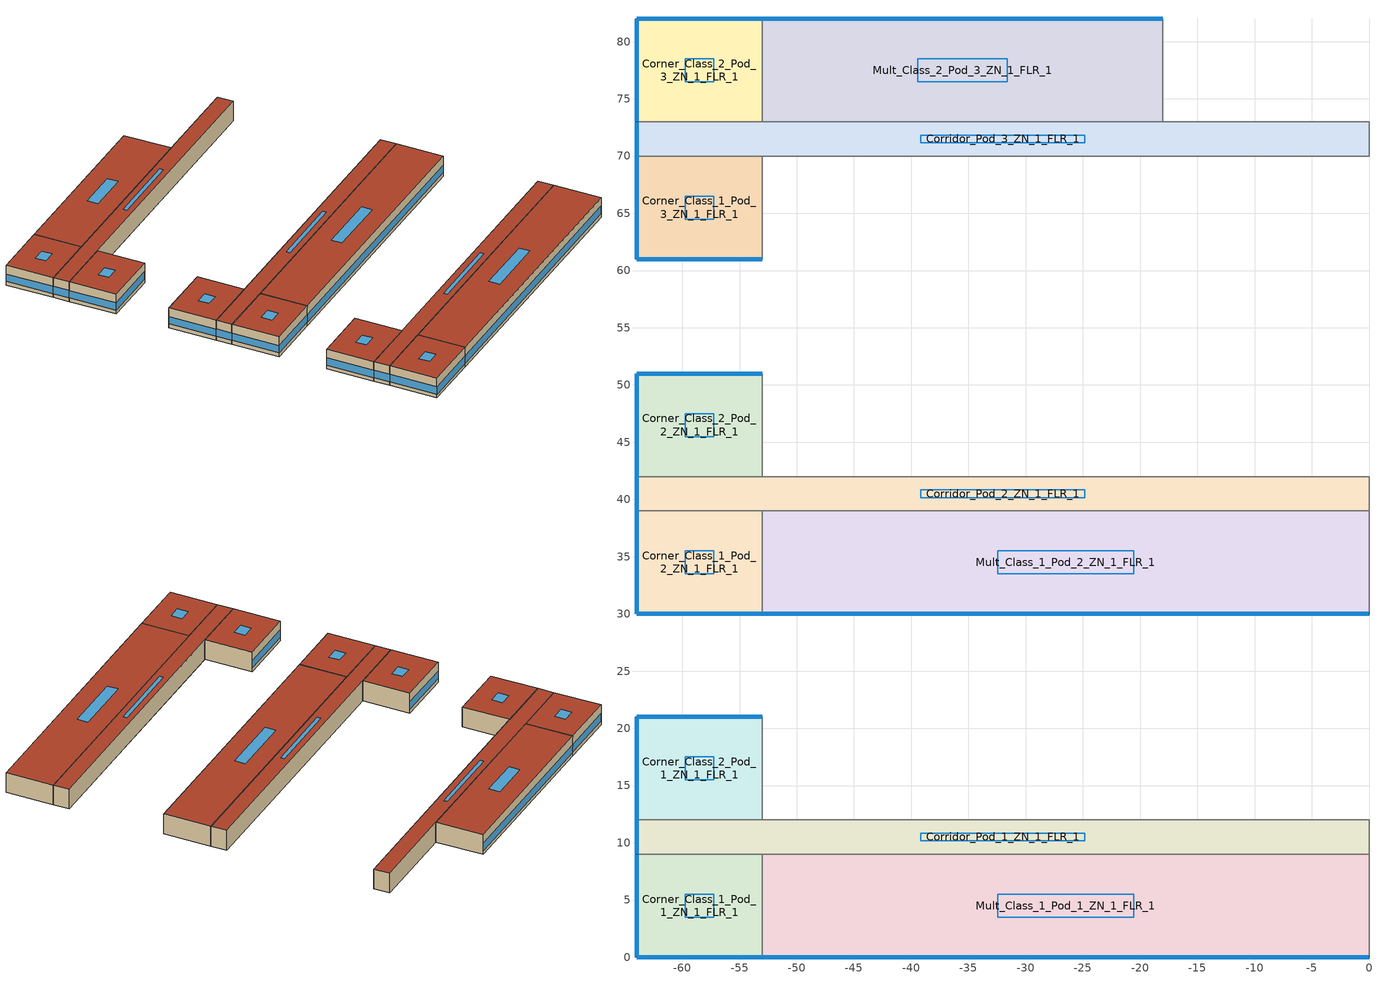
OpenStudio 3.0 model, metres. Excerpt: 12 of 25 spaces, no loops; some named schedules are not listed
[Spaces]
Corridor_Pod_2_ZN_1_FLR_1
 floor ground: 0,42 0,39 -64,39 -64,42 z0
 wall outside: -64,42 -64,39 z0:4
 wall to Corner_Class_2_Pod_2_ZN_1_FLR_1: -53,42 -64,42 z0:4
 wall to Main_Corridor_ZN_1_FLR_1: 0,39 0,42 z0:4
 wall to Mult_Class_1_Pod_2_ZN_1_FLR_1: -53,39 0,39 z0:4
 wall to Corner_Class_1_Pod_2_ZN_1_FLR_1: -64,39 -53,39 z0:4
 wall to Mult_Class_2_Pod_2_ZN_1_FLR_1: 0,42 -53,42 z0:4
 window (BTAP-Ext-FixedWindow:U=0.220 SHGC=0.600): -64,41.97 -64,39.03 z0.76:2.26
 roof outside: 0,39 0,42 -64,42 -64,39 z4
 skylight (BTAP-Ext-Skylights:U=0.220 SHGC=0.600): -24.84,40.16 -24.84,40.84 -39.16,40.84 -39.16,40.16 z4
Corner_Class_2_Pod_2_ZN_1_FLR_1
 floor ground: -53,51 -53,42 -64,42 -64,51 z0
 wall outside: -53,51 -64,51 -64,42 z0:4
 wall to Mult_Class_2_Pod_2_ZN_1_FLR_1: -53,42 -53,51 z0:4
 window (BTAP-Ext-FixedWindow:U=0.220 SHGC=0.600): -53.03,51 -63.97,51 / -64,50.97 -64,42.03 z0.76:2.24
 roof outside: -53,42 -53,51 -64,51 -64,42 z4
 skylight (BTAP-Ext-Skylights:U=0.220 SHGC=0.600): -57.27,45.49 -57.27,47.51 -59.73,47.51 -59.73,45.49 z4
Corridor_Pod_3_ZN_1_FLR_1
 floor ground: 0,73 0,70 -64,70 -64,73 z0
 wall outside: -64,73 -64,70 z0:4
 wall to Mult_Class_2_Pod_3_ZN_1_FLR_1: -18,73 -53,73 z0:4
 wall to Corner_Class_2_Pod_3_ZN_1_FLR_1: -53,73 -64,73 z0:4
 wall to Computer_Class_ZN_1_FLR_1: 0,73 -18,73 z0:4
 wall to Library_Media_Center_ZN_1_FLR_1: 0,70 0,73 z0:4
 wall to Mult_Class_1_Pod_3_ZN_1_FLR_1: -53,70 0,70 z0:4
 wall to Corner_Class_1_Pod_3_ZN_1_FLR_1: -64,70 -53,70 z0:4
 window (BTAP-Ext-FixedWindow:U=0.220 SHGC=0.600): -64,72.97 -64,70.03 z0.76:2.26
 roof outside: 0,70 0,73 -64,73 -64,70 z4
 skylight (BTAP-Ext-Skylights:U=0.220 SHGC=0.600): -24.84,71.16 -24.84,71.84 -39.16,71.84 -39.16,71.16 z4
Mult_Class_1_Pod_1_ZN_1_FLR_1
 floor ground: 0,9 0,0 -53,0 -53,9 z0
 wall outside: -53,0 0,0 z0:4
 wall to Lobby_ZN_1_FLR_1: 0,0 0,9 z0:4
 wall to Corridor_Pod_1_ZN_1_FLR_1: 0,9 -53,9 z0:4
 wall to Corner_Class_1_Pod_1_ZN_1_FLR_1: -53,9 -53,0 z0:4
 window (BTAP-Ext-FixedWindow:U=0.220 SHGC=0.600): -52.97,0 -0.03,0 z0.76:2.23
 roof outside: 0,0 0,9 -53,9 -53,0 z4
 skylight (BTAP-Ext-Skylights:U=0.220 SHGC=0.600): -20.57,3.49 -20.57,5.51 -32.43,5.51 -32.43,3.49 z4
Mult_Class_1_Pod_2_ZN_1_FLR_1
 floor ground: 0,39 0,30 -53,30 -53,39 z0
 wall outside: -53,30 0,30 z0:4
 wall to Corner_Class_1_Pod_2_ZN_1_FLR_1: -53,39 -53,30 z0:4
 wall to Main_Corridor_ZN_1_FLR_1: 0,30 0,39 z0:4
 window (BTAP-Ext-FixedWindow:U=0.220 SHGC=0.600): -52.97,30 -0.03,30 z0.76:2.23
 roof outside: 0,30 0,39 -53,39 -53,30 z4
 skylight (BTAP-Ext-Skylights:U=0.220 SHGC=0.600): -20.57,33.49 -20.57,35.51 -32.43,35.51 -32.43,33.49 z4
Corner_Class_2_Pod_3_ZN_1_FLR_1
 floor ground: -53,82 -53,73 -64,73 -64,82 z0
 wall outside: -53,82 -64,82 -64,73 z0:4
 wall to Mult_Class_2_Pod_3_ZN_1_FLR_1: -53,73 -53,82 z0:4
 window (BTAP-Ext-FixedWindow:U=0.220 SHGC=0.600): -53.03,82 -63.97,82 / -64,81.97 -64,73.03 z0.76:2.24
 roof outside: -53,73 -53,82 -64,82 -64,73 z4
 skylight (BTAP-Ext-Skylights:U=0.220 SHGC=0.600): -57.27,76.49 -57.27,78.51 -59.73,78.51 -59.73,76.49 z4
Corner_Class_2_Pod_1_ZN_1_FLR_1
 floor ground: -53,21 -53,12 -64,12 -64,21 z0
 wall outside: -53,21 -64,21 -64,12 z0:4
 wall to Mult_Class_2_Pod_1_ZN_1_FLR_1: -53,12 -53,21 z0:4
 wall to Corridor_Pod_1_ZN_1_FLR_1: -64,12 -53,12 z0:4
 window (BTAP-Ext-FixedWindow:U=0.220 SHGC=0.600): -53.03,21 -63.97,21 / -64,20.97 -64,12.03 z0.76:2.24
 roof outside: -53,12 -53,21 -64,21 -64,12 z4
 skylight (BTAP-Ext-Skylights:U=0.220 SHGC=0.600): -57.27,15.49 -57.27,17.51 -59.73,17.51 -59.73,15.49 z4
Corridor_Pod_1_ZN_1_FLR_1
 floor ground: 0,12 0,9 -64,9 -64,12 z0
 wall outside: -64,12 -64,9 z0:4
 wall to Corner_Class_1_Pod_1_ZN_1_FLR_1: -64,9 -53,9 z0:4
 wall to Main_Corridor_ZN_1_FLR_1: 0,9 0,12 z0:4
 wall to Mult_Class_2_Pod_1_ZN_1_FLR_1: 0,12 -53,12 z0:4
 window (BTAP-Ext-FixedWindow:U=0.220 SHGC=0.600): -64,11.97 -64,9.03 z0.76:2.26
 roof outside: 0,9 0,12 -64,12 -64,9 z4
 skylight (BTAP-Ext-Skylights:U=0.220 SHGC=0.600): -24.84,10.16 -24.84,10.84 -39.16,10.84 -39.16,10.16 z4
Corner_Class_1_Pod_3_ZN_1_FLR_1
 floor ground: -53,70 -53,61 -64,61 -64,70 z0
 wall outside: -64,70 -64,61 -53,61 z0:4
 wall to Mult_Class_1_Pod_3_ZN_1_FLR_1: -53,61 -53,70 z0:4
 window (BTAP-Ext-FixedWindow:U=0.220 SHGC=0.600): -63.97,61 -53.03,61 / -64,69.97 -64,61.03 z0.76:2.24
 roof outside: -53,61 -53,70 -64,70 -64,61 z4
 skylight (BTAP-Ext-Skylights:U=0.220 SHGC=0.600): -57.27,64.49 -57.27,66.51 -59.73,66.51 -59.73,64.49 z4
Mult_Class_2_Pod_3_ZN_1_FLR_1
 floor ground: -18,82 -18,73 -53,73 -53,82 z0
 wall outside: -18,82 -53,82 z0:4
 wall to Computer_Class_ZN_1_FLR_1: -18,73 -18,82 z0:4
 window (BTAP-Ext-FixedWindow:U=0.220 SHGC=0.600): -18.03,82 -52.97,82 z0.76:2.23
 roof outside: -18,73 -18,82 -53,82 -53,73 z4
 skylight (BTAP-Ext-Skylights:U=0.220 SHGC=0.600): -31.59,76.49 -31.59,78.51 -39.41,78.51 -39.41,76.49 z4
Corner_Class_1_Pod_2_ZN_1_FLR_1
 floor ground: -53,39 -53,30 -64,30 -64,39 z0
 wall outside: -64,39 -64,30 -53,30 z0:4
 window (BTAP-Ext-FixedWindow:U=0.220 SHGC=0.600): -63.97,30 -53.03,30 / -64,38.97 -64,30.03 z0.76:2.24
 roof outside: -53,30 -53,39 -64,39 -64,30 z4
 skylight (BTAP-Ext-Skylights:U=0.220 SHGC=0.600): -57.27,33.49 -57.27,35.51 -59.73,35.51 -59.73,33.49 z4
Corner_Class_1_Pod_1_ZN_1_FLR_1
 floor ground: -53,9 -53,0 -64,0 -64,9 z0
 wall outside: -64,9 -64,0 -53,0 z0:4
 window (BTAP-Ext-FixedWindow:U=0.220 SHGC=0.600): -63.97,0 -53.03,0 / -64,8.97 -64,0.03 z0.76:2.24
 roof outside: -53,0 -53,9 -64,9 -64,0 z4
 skylight (BTAP-Ext-Skylights:U=0.220 SHGC=0.600): -57.27,3.49 -57.27,5.51 -59.73,5.51 -59.73,3.49 z4
[Site]
Ottawa=Macdonald-Cartier Intl AP_ON_CAN: Latitude {deg}=45.317; Longitude {deg}=-75.667; Time Zone {hr}=-5; Elevation {m}=114.9; Terrain=City
[Building]
PrimarySchool: North Axis {deg}=0; Default Construction Set=BTAP-Mass at hdd = 4500.0; Standards Number of Stories=1; Standards Number of Above Ground Stories=1; Standards Template=NECB2011; Standards Building Type=PrimarySchool
[Site:WaterMainsTemperature]
Calculation Method=Correlation; Annual Average Outdoor Air Temperature {C}=6.83333; Maximum Difference In Monthly Average Outdoor Air Temperatures {deltaC}=31.2
[Site:GroundTemperature:BuildingSurface]
19.527, 19.502, 19.536, 19.598, 20.002, 21.64, 22.225, 22.375, 21.449, 20.121, 19.802, 19.633
[SizingPeriod:DesignDay] Barometric Pressure {Pa}=99952; Sky Clearness=0; Rain Indicator=0; Snow Indicator=0; Day of Month=21; Daylight Saving Time Indicator=0; Humidity Indicating Type=Wetbulb; Dry-Bulb Temperature Range Modifier Type=DefaultMultipliers
Name | Maximum Dry-Bulb Temperature {C} | Daily Dry-Bulb Temperature Range {deltaC} | Humidity Indicating Conditions at Maximum Dry-Bulb | Wind Speed {m/s} | Wind Direction {deg} | Month | Day Type | Solar Model Indicator | ASHRAE Taub | ASHRAE Taud
Ottawa=Macdonald-Cartier Intl Ann Clg .4% Condns DB=>MWB | 30.6 | 10.1 | 21.8 | 4.6 | 220 | 7 | SummerDesignDay | ASHRAETau | 0.417 | 2.264
Ottawa=Macdonald-Cartier Intl Ann Htg 99.6% Condns DB | -24.2 | 0 | -24.2 | 3.5 | 290 | 1 | WinterDesignDay | ASHRAEClearSky
[Material:NoMass] Roughness=Smooth; Thermal Absorptance=0.9; Solar Absorptance=0.7
Name | Thermal Resistance {m2-K/W} | Visible Absorptance
Typical Carpet Pad; Typical Carpet Pad 1 | 0.21648 | 0.8
Typical Insulation 1 | 5.20402 | 0.7
Typical Insulation 2 | 3.77764 | 0.7
Typical Insulation 3 | 5.46446 | 0.7
Typical Carpet Pad 2 | 1.25503 | 0.8
Typical Carpet Pad 3; Typical Carpet Pad 4 | 3.45515 | 0.8
Typical Insulation 4 | 0.454528 | 0.7
Typical Insulation 5 | 0.454545 | 0.7
[Material]
Name | Roughness | Thickness {m} | Conductivity {W/m-K} | Density {kg/m3} | Specific Heat {J/kg-K} | Thermal Absorptance | Solar Absorptance | Visible Absorptance
G05 25mm wood | MediumSmooth | 0.0254 | 0.15 | 608 | 1630 | 0.9 | 0.5 | 0.5
100mm Normalweight concrete floor 1 | MediumSmooth | 0.1016 | 2.31 | 2322 | 832
G01 13mm gypsum board 1 | Smooth | 0.0127 | 0.16 | 800 | 1090 | 0.9 | 0.7 | 0.5
4 in. Normalweight Concrete Floor 1 | MediumRough | 0.1016 | 2.31 | 2322 | 832 | 0.9 | 0.7 | 0.7
1IN Stucco 1 | Smooth | 0.0253 | 0.6918 | 1858 | 837 | 0.9 | 0.7 | 0.92
8IN CONCRETE HW RefBldg 1 | Rough | 0.2032 | 1.311 | 2240 | 836.8 | 0.9 | 0.7 | 0.7
1/2IN Gypsum 1 | Smooth | 0.0127 | 0.16 | 784.9 | 830 | 0.9 | 0.4 | 0.4
Metal Roof Surface 1; F08 Metal surface 1 | Smooth | 0.0008 | 45.28 | 7824 | 500 | 0.9 | 0.7 | 0.7
6 in. Normalweight Concrete Floor 1; 6 in. Normalweight Concrete Floor 2; 6 in. Normalweight Concrete Floor 3 | MediumRough | 0.1524 | 2.31 | 2322 | 832 | 0.9 | 0.7 | 0.7
[Construction]
BTAP-Int-Partition; BTAP-Int-Door: G05 25mm wood
BTAP-Int-Floor: 100mm Normalweight concrete floor 1, Typical Carpet Pad
BTAP-Int-Wall: G01 13mm gypsum board 1, G01 13mm gypsum board 1
BTAP-Int-Ceiling: Typical Carpet Pad, 100mm Normalweight concrete floor 1
BTAP-Int-Window: SimpleGlazing
BTAP-Ext-Floor-Mass:U-0.183: Typical Insulation 1, 4 in. Normalweight Concrete Floor 1, Typical Carpet Pad 1
BTAP-Ext-Wall-Mass:U-0.247: 1IN Stucco 1, 8IN CONCRETE HW RefBldg 1, Typical Insulation 2, 1/2IN Gypsum 1
BTAP-Ext-Roof-Metal:U-0.183: Metal Roof Surface 1, Typical Insulation 3
BTAP-Grnd-Floor-Mass:U-0.757: 6 in. Normalweight Concrete Floor 1, Typical Carpet Pad 2
BTAP-Grnd-Wall-Mass:U-0.284: 6 in. Normalweight Concrete Floor 2, Typical Carpet Pad 3
BTAP-Grnd-Roof-Mass:U-0.284: 6 in. Normalweight Concrete Floor 3, Typical Carpet Pad 4
BTAP-Ext-FixedWindow:U=0.220 SHGC=0.600; BTAP-Ext-GlassDoors:U=0.220 SHGC=0.600; BTAP-Ext-Skylights:U=0.220 SHGC=0.600; BTAP-Ext-DaylightDomes:U=0.220 SHGC=0.600; BTAP-Ext-DaylightDiffuser:U=0.220 SHGC=0.600: SimpleGlazing:U=0.220 SHGC=0.600
BTAP-Ext-Door:U-2.2: F08 Metal surface 1, Typical Insulation 4
BTAP-Ext-OverHeadDoor:U-2.2: Typical Insulation 5
[DefaultConstructionSet]
BTAP-Mass at hdd = 4500.0: Default Exterior Surface Constructions=BTAP-Mass at hdd = 4500.0; Default Interior Surface Constructions=Default Surface Constructions 2; Default Ground Contact Surface Constructions=BTAP-Mass at hdd = 4500.0 1; Default Exterior SubSurface Constructions=BTAP-Mass at hdd = 4500.0; Default Interior SubSurface Constructions=Default Sub Surface Constructions 2; Interior Partition Construction=BTAP-Int-Partition
[DefaultSurfaceConstructions]
Name | Floor Construction | Wall Construction | Roof Ceiling Construction
Default Surface Constructions 2 | BTAP-Int-Floor | BTAP-Int-Wall | BTAP-Int-Ceiling
BTAP-Mass at hdd = 4500.0 | BTAP-Ext-Floor-Mass:U-0.183 | BTAP-Ext-Wall-Mass:U-0.247 | BTAP-Ext-Roof-Metal:U-0.183
BTAP-Mass at hdd = 4500.0 1 | BTAP-Grnd-Floor-Mass:U-0.757 | BTAP-Grnd-Wall-Mass:U-0.284 | BTAP-Grnd-Roof-Mass:U-0.284
[DefaultSubSurfaceConstructions]
Name | Fixed Window Construction | Operable Window Construction | Door Construction | Glass Door Construction | Overhead Door Construction | Skylight Construction | Tubular Daylight Dome Construction | Tubular Daylight Diffuser Construction
Default Sub Surface Constructions 2 | BTAP-Int-Window | BTAP-Int-Window | BTAP-Int-Door
BTAP-Mass at hdd = 4500.0 | BTAP-Ext-FixedWindow:U=0.220 SHGC=0.600 | BTAP-Ext-FixedWindow:U=0.220 SHGC=0.600 | BTAP-Ext-Door:U-2.2 | BTAP-Ext-GlassDoors:U=0.220 SHGC=0.600 | BTAP-Ext-OverHeadDoor:U-2.2 | BTAP-Ext-Skylights:U=0.220 SHGC=0.600 | BTAP-Ext-DaylightDomes:U=0.220 SHGC=0.600 | BTAP-Ext-DaylightDiffuser:U=0.220 SHGC=0.600
[WindowMaterial:SimpleGlazingSystem] U-Factor {W/m2-K}=2.2; Solar Heat Gain Coefficient=0.6; Visible Transmittance=0.21
SimpleGlazing; SimpleGlazing:U=0.220 SHGC=0.600
[Space] Building Story=Building Story 1; Part of Total Floor Area=Yes
Name | Space Type | Thermal Zone
Corner_Class_2_Pod_3_ZN_1_FLR_1; Corner_Class_2_Pod_2_ZN_1_FLR_1; Corner_Class_2_Pod_1_ZN_1_FLR_1 | Space Function Classroom/lecture/training | ALL_ST=Classroom/lecture/training_FL=Building Story 1_SCH=D
Corridor_Pod_2_ZN_1_FLR_1; Corridor_Pod_1_ZN_1_FLR_1; Corridor_Pod_3_ZN_1_FLR_1 | Space Function Corr. >= 2.4m wide-sch-D | WILD_ST=Corr. >= 2.4m wide-sch-D_FL=Building Story 1_SCH=D 1
Mult_Class_1_Pod_2_ZN_1_FLR_1; Mult_Class_1_Pod_1_ZN_1_FLR_1 | Space Function Classroom/lecture/training | ALL_ST=Classroom/lecture/training_FL=Building Story 1_SCH=D 1
Corner_Class_1_Pod_1_ZN_1_FLR_1; Corner_Class_1_Pod_3_ZN_1_FLR_1; Corner_Class_1_Pod_2_ZN_1_FLR_1 | Space Function Classroom/lecture/training | ALL_ST=Classroom/lecture/training_FL=Building Story 1_SCH=D 2
Mult_Class_2_Pod_3_ZN_1_FLR_1 | Space Function Classroom/lecture/training | ALL_ST=Classroom/lecture/training_FL=Building Story 1_SCH=D 3
[BuildingStory]
Building Story 1: Nominal Z Coordinate {m}=0
[SpaceType] Standards Building Type=Space Function
Name | Default Schedule Set | Design Specification Outdoor Air Object | Standards Space Type
Space Function Classroom/lecture/training | Space Function Classroom/lecture/training Schedule Set | Space Function Classroom/lecture/training Ventilation | Classroom/lecture/training
Space Function Corr. >= 2.4m wide-sch-D | Space Function Corr. >= 2.4m wide-sch-D Schedule Set | Space Function Corr. >= 2.4m wide-sch-D Ventilation | Corr. >= 2.4m wide-sch-D
[People:Definition] Number of People Calculation Method=People/Area; Fraction Radiant=0.3
Name | People per Space Floor Area {person/m2}
Space Function Classroom/lecture/training People Definition | 0.133365
Space Function Corr. >= 2.4m wide-sch-D People Definition | 0.0100104
[People] Work Efficiency Schedule=Work Efficiency Schedule; Clothing Insulation Schedule=Clothing Schedule; Air Velocity Schedule=Air Velocity Schedule; Multiplier=1
Name | People Definition | Space or SpaceType
Space Function Classroom/lecture/training People | Space Function Classroom/lecture/training People Definition | Space Function Classroom/lecture/training
Space Function Corr. >= 2.4m wide-sch-D People | Space Function Corr. >= 2.4m wide-sch-D People Definition | Space Function Corr. >= 2.4m wide-sch-D
[Lights:Definition] Design Level Calculation Method=Watts/Area; Fraction Radiant=0.5; Fraction Visible=0.2
Name | Watts per Space Floor Area {W/m2}
Space Function Classroom/lecture/training Lights Definition | 11.9699
Space Function Corr. >= 2.4m wide-sch-D Lights Definition | 7.09994
[Lights] Fraction Replaceable=1
Name | Lights Definition | Space or SpaceType
Space Function Classroom/lecture/training Lights | Space Function Classroom/lecture/training Lights Definition | Space Function Classroom/lecture/training
Space Function Corr. >= 2.4m wide-sch-D Lights | Space Function Corr. >= 2.4m wide-sch-D Lights Definition | Space Function Corr. >= 2.4m wide-sch-D
[ElectricEquipment:Definition]
Space Function Classroom/lecture/training Elec Equip Definition: Design Level Calculation Method=Watts/Area; Watts per Space Floor Area {W/m2}=4.99996; Fraction Radiant=0.5
[ElectricEquipment]
Space Function Classroom/lecture/training Elec Equip: Electric Equipment Definition=Space Function Classroom/lecture/training Elec Equip Definition; Space or SpaceType=Space Function Classroom/lecture/training
[DesignSpecification:OutdoorAir] Outdoor Air Method=Sum; Outdoor Air Flow per Floor Area {m3/s-m2}=0.0003048
Name | Outdoor Air Flow per Person {m3/s-person}
Space Function Classroom/lecture/training Ventilation | 0.0185694
Space Function Corr. >= 2.4m wide-sch-D Ventilation
[DefaultScheduleSet] Number of People Schedule=NECB-D-Occupancy; People Activity Level Schedule=NECB-Activity; Lighting Schedule=NECB-D-Lighting; Electric Equipment Schedule=NECB-D-Electric-Equipment; Infiltration Schedule=Always On
Space Function Classroom/lecture/training Schedule Set; Space Function Corr. >= 2.4m wide-sch-D Schedule Set
[ThermostatSetpoint:DualSetpoint] Heating Setpoint Temperature Schedule=NECB-D-Thermostat Setpoint-Heating; Cooling Setpoint Temperature Schedule=NECB-D-Thermostat Setpoint-Cooling
Space Function Classroom/lecture/training Thermostat 27; Space Function Classroom/lecture/training Thermostat 28; Space Function Classroom/lecture/training Thermostat 29; Space Function Classroom/lecture/training Thermostat 30; Space Function Corr. >= 2.4m wide-sch-D Thermostat 10
[SpaceInfiltration:DesignFlowRate] Schedule=Always On Discrete; Design Flow Rate Calculation Method=Flow/ExteriorArea; Flow per Exterior Surface Area {m3/s-m2}=0.00025; Constant Term Coefficient=0; Temperature Term Coefficient=0; Velocity Term Coefficient=0.224; Velocity Squared Term Coefficient=0
Name | Space or SpaceType
Corner_Class_1_Pod_1_ZN_1_FLR_1 Infiltration | Corner_Class_1_Pod_1_ZN_1_FLR_1
Corner_Class_1_Pod_2_ZN_1_FLR_1 Infiltration | Corner_Class_1_Pod_2_ZN_1_FLR_1
Corner_Class_1_Pod_3_ZN_1_FLR_1 Infiltration | Corner_Class_1_Pod_3_ZN_1_FLR_1
Corner_Class_2_Pod_1_ZN_1_FLR_1 Infiltration | Corner_Class_2_Pod_1_ZN_1_FLR_1
Corner_Class_2_Pod_2_ZN_1_FLR_1 Infiltration | Corner_Class_2_Pod_2_ZN_1_FLR_1
Corner_Class_2_Pod_3_ZN_1_FLR_1 Infiltration | Corner_Class_2_Pod_3_ZN_1_FLR_1
Corridor_Pod_1_ZN_1_FLR_1 Infiltration | Corridor_Pod_1_ZN_1_FLR_1
Corridor_Pod_2_ZN_1_FLR_1 Infiltration | Corridor_Pod_2_ZN_1_FLR_1
Corridor_Pod_3_ZN_1_FLR_1 Infiltration | Corridor_Pod_3_ZN_1_FLR_1
Mult_Class_1_Pod_1_ZN_1_FLR_1 Infiltration | Mult_Class_1_Pod_1_ZN_1_FLR_1
Mult_Class_1_Pod_2_ZN_1_FLR_1 Infiltration | Mult_Class_1_Pod_2_ZN_1_FLR_1
Mult_Class_2_Pod_3_ZN_1_FLR_1 Infiltration | Mult_Class_2_Pod_3_ZN_1_FLR_1
[ThermalZone] Use Ideal Air Loads=No
Name | Thermostat
ALL_ST=Classroom/lecture/training_FL=Building Story 1_SCH=D | Space Function Classroom/lecture/training Thermostat 27
ALL_ST=Classroom/lecture/training_FL=Building Story 1_SCH=D 1 | Space Function Classroom/lecture/training Thermostat 28
ALL_ST=Classroom/lecture/training_FL=Building Story 1_SCH=D 2 | Space Function Classroom/lecture/training Thermostat 29
ALL_ST=Classroom/lecture/training_FL=Building Story 1_SCH=D 3 | Space Function Classroom/lecture/training Thermostat 30
WILD_ST=Corr. >= 2.4m wide-sch-D_FL=Building Story 1_SCH=D 1 | Space Function Corr. >= 2.4m wide-sch-D Thermostat 10
[AvailabilityManager:NightCycle] Applicability Schedule=Always On Discrete; Control Type=CycleOnAny; Thermostat Tolerance {deltaC}=1; Cycling Run Time {s}=3600
Availability Manager Night Cycle 1; Availability Manager Night Cycle 2; Availability Manager Night Cycle 3; Availability Manager Night Cycle 4; Availability Manager Night Cycle 5; Availability Manager Night Cycle 6; Availability Manager Night Cycle 7; Availability Manager Night Cycle 8; Availability Manager Night Cycle 9; Availability Manager Night Cycle 10; Availability Manager Night Cycle 11; Availability Manager Night Cycle 12
[EnergyManagementSystem:Sensor] Output Variable or Output Meter Index Key=Environment; Output Variable or Output Meter=Site Outdoor Air Drybulb Temperature
OAT; OAT_1; OAT_2
[EnergyManagementSystem:Actuator] Actuated Component Type=Schedule:Year; Actuated Component Control Type=Schedule Value
Name | Actuated Component
sys3mixedshrnonescdxshcgssfcvzhbhwzcnonesrfnone4HtgSch0; sys3mixedshrnonescdxshcgssfcvzhbhwzcnonesrfnone7HtgSch0; sys4mixedshrnonescdxshcgssfcvzhbhwzcnonesrfnone1HtgSch0 | NECB-D-Thermostat Setpoint-Heating
sys3mixedshrnonescdxshcgssfcvzhbhwzcnonesrfnone4ClgSch0; sys3mixedshrnonescdxshcgssfcvzhbhwzcnonesrfnone7ClgSch0; sys4mixedshrnonescdxshcgssfcvzhbhwzcnonesrfnone1ClgSch0 | NECB-D-Thermostat Setpoint-Cooling
